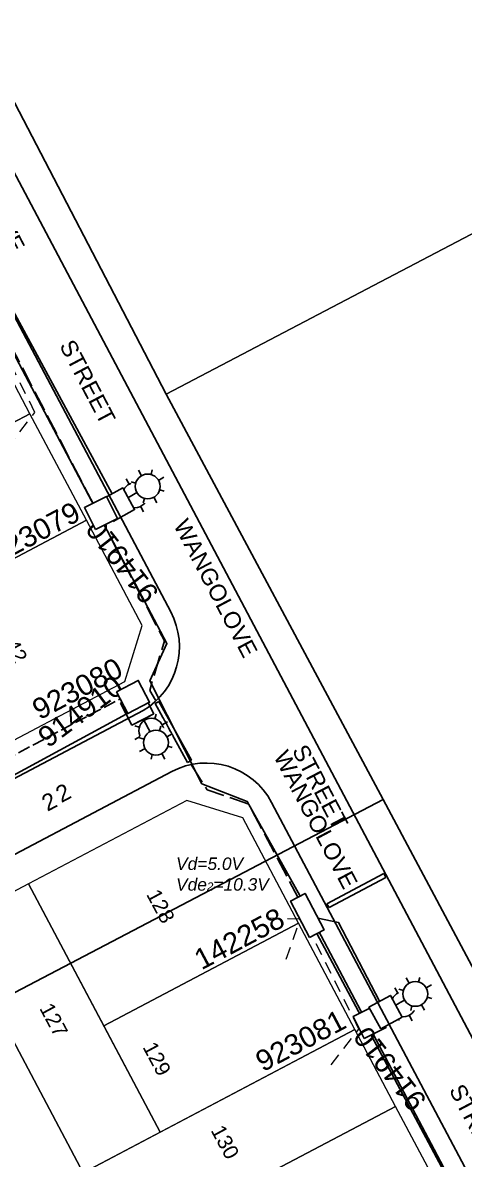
# Model space of a CAD drawing. Header units: metres. Extents: x 303173 to 305738, y 6269065 to 6269981.
# Drawn here: x 303869.9 to 303923.2, y 6269640.5 to 6269777.6 of the extents above; entities that cross this region are included whole.
import ezdxf
from ezdxf.enums import TextEntityAlignment as Align

# ---------------------------------------------------------------- set-up
doc = ezdxf.new("R2010")
doc.units = ezdxf.units.M
for name, pattern in [('Cable Exist UG', [8.2, 4, -1.2, 1.8, -1.2]), ('Dash', [5, 3, -2]), ('IE Trench LV', [6.5, 5, -1.5])]:
    doc.linetypes.add(name, pattern=pattern)
doc.layers.add('_User kerb', color=7, linetype='Continuous', transparency=0.4)
for name, color, linetype in [('_User_service', 7, 'Continuous'), ('_User_SL_COLUMN', 7, 'Continuous'), ('Duct_SP_NEW', 7, 'Continuous'), ('Equip_SP_SL_NEW', 7, 'Continuous'), ('Mains_LV_NEW_T84', 7, 'Continuous'), ('Mains_SL_NEW_R6', 7, 'Continuous'), ('Notes', 7, 'Continuous'), ('Notes_LV_MISC', 7, 'Continuous'), ('SupportsUG_SP_LV_NEW', 7, 'Continuous'), ('SupportsUG_SP_LV_SL_NEW', 7, 'Continuous'), ('Trench_SP_NEW', 7, 'Continuous')]:
    doc.layers.add(name, color=color, linetype=linetype)
doc.layers.add('Cadastre Developer_SP_NEW', color=7, linetype='Continuous', lineweight=5)
doc.layers.add('Cadastre Land Parcels_SP_EXT', color=7, linetype='Continuous', lineweight=5, transparency=0.7)
doc.layers.add('Features_HIDE', color=7, linetype='Continuous', plot=False)
doc.styles.add('iecARIAL', font='arial.ttf', dxfattribs={"height": 2})
doc.styles.add('LotNum', font='isocp.shx', dxfattribs={"height": 1.8})
doc.styles.add('POLE_LABEL', font='arial.ttf')
doc.styles.add('SL_LABEL', font='arial.ttf')
doc.styles.get("Standard").update_dxf_attribs({"font": 'arial.ttf'})
doc.linetypes.add('Cable 4', pattern='A,5.25,-0.1,["o",Standard,S=2,R=0,X=1.2,Y=-0.7],-4', length=9.35)
doc.linetypes.add('Cable New UG', pattern='A,7,-0.25,["x",Standard,S=2,R=0,X=0.2,Y=-0.8],-2.1', length=9.35)
doc.linetypes.add('IE Trench HV', pattern='A,7,-0.2,["/",Standard,S=3,R=0,X=0.6,Y=-1.4],-2.5', length=9.7)

# ---------------------------------------------------------------- blocks, each defined once
blk = doc.blocks.new('*U106')
blk.add_line((0, 0), (0, 0))
at = {"style": 'SL_LABEL'}
for tag, height, flags, p in [('ASSET_NUM', 2.5, 8, (2, 2)), ('STREET_CODE', 0.2, 9, (0, -0.2))]:
    blk.add_attdef(tag, text='', height=height, dxfattribs=dict(at, flags=flags)).set_placement(p, align=Align.MIDDLE_LEFT)
for tag, p, flags in [('Z', (0, 0), 1), ('OPERATED_BY', (0, -9.61), 9)]:
    blk.add_attdef(tag, p, '', height=0.2, dxfattribs=dict(flags=flags))
at = {"flags": 9}
for tag, p in [('CONSTRUCTED_VOLTAGE', (0, -0.4)), ('CONTROL_TYPE', (0, -0.6)), ('LANTERN_PURPOSE', (0, -0.8)), ('LANTERN_TYPE', (0, -1)), ('NO_PHASES', (0, -1.2)), ('LREMOVE', (0, -7.6)), ('LREPLACE', (0, -7.8)), ('LTYPE', (0, -8)), ('LTYPEVOCAB', (0, -8.2)), ('SUBURB', (0, -8.6)), ('STREETNAME', (0, -8.8)), ('LEGEND', (0, -8.4)), ('LOCATION', (0, -9)), ('NOTES', (0, -9.2)), ('MAINTAINED_BY', (0, -9.86))]:
    blk.add_attdef(tag, text='', height=0.2, dxfattribs=at).set_placement(p, align=Align.MIDDLE_LEFT)
blk.add_wipeout([(-1.01, -6.79), (-2.34, -5.8), (-2.91, -4.24), (-1.91, -2.91), (-0.33, -2.24), (0.98, -3.34), (1.54, -4.9), (0.55, -6.23)])
for p, q in [((0, 0), (-0.46, -3.09)), ((-1.91, -2.91), (-1.57, -3.36)), ((0.98, -3.34), (0.52, -3.68)), ((-2.16, -4.35), (-2.91, -4.24)), ((-2.34, -5.8), (-1.89, -5.46)), ((1.54, -4.9), (0.8, -4.79)), ((-0.9, -6.05), (-1.01, -6.79)), ((0.55, -6.23), (0.21, -5.77))]:
    blk.add_line(p, q)
blk.add_circle((-0.68, -4.57), 1.5)
for tag, height, flags, p in [('OPERATING_VOLTAGE', 0.2, 9, (0, -1.4)), ('ORIENTATION', 0.2, 9, (0, -1.6)), ('OWNED_BY', 0.2, 9, (0, -1.8)), ('STATE', 0.2, 9, (0, -2)), ('CEXIST', 0.2, 9, (0, -2.4)), ('CNEW', 0.2, 9, (0, -2.6)), ('CNUMBER', 0.2, 9, (0, -2.8)), ('USAGE', 0.2, 9, (0, -2.2)), ('LNUMBER', 2.5, 8, (1.2, -2.8)), ('CREMOVE', 0.2, 9, (0, -3)), ('CREPLACE', 0.2, 9, (0, -3.2)), ('LKINGHEIGHT', 0.2, 9, (0, -3.4)), ('LBRACKET', 0.2, 9, (0, -3.6)), ('LBRACKETVOCAB', 0.2, 9, (0, -3.8)), ('LCATEGORY', 0.2, 9, (0, -4)), ('LCHARGE1', 0.2, 9, (0, -4.2)), ('LCHARGE1PERCENT', 0.2, 9, (0, -4.4)), ('LCHARGE2', 0.2, 9, (0, -4.6)), ('LCHARGE2PERCENT', 0.2, 9, (0, -4.8)), ('LCHARGE3', 0.2, 9, (0, -5)), ('LCHARGE3PERCENT', 0.2, 9, (0, -5.2)), ('LEXIST', 0.2, 9, (0, -5.4)), ('LLAMP', 0.2, 9, (0, -5.6)), ('LLAMPVOCAB', 0.2, 9, (0, -5.8)), ('LMAST', 0.2, 9, (0, -6)), ('LMASTVOCAB', 0.2, 9, (0, -6.2)), ('LNEW', 0.2, 9, (0, -6.4)), ('LANTNUMBER', 0.2, 9, (0, -6.6)), ('LOUTREACH', 0.2, 9, (0, -7)), ('LOUTREACHVOCAB', 0.2, 9, (0, -7.2)), ('LRATECODE', 0.2, 9, (0, -7.4))]:
    blk.add_attdef(tag, text='', height=height, dxfattribs=dict(flags=flags)).set_placement(p, align=Align.MIDDLE_LEFT)
blk = doc.blocks.new('COLUMN_NEW')
for tag, flags, p in [('Z', 1, (1.5, -2.8)), ('NOTES', 9, (1.5, -2.4)), ('LABEL_ALIGNMENT', 9, (1.5, -2.6))]:
    blk.add_attdef(tag, text='', height=0.2, dxfattribs=dict(flags=flags)).set_placement(p, align=Align.MIDDLE_LEFT)
blk.add_wipeout([(-1.485, -1.485), (1.485, -1.485), (1.485, 1.485), (-1.485, 1.485)])
at = {"lineweight": -3}
blk.add_lwpolyline([(-1.485, -1.485), (1.485, -1.485), (1.485, 1.485), (-1.485, 1.485)], close=True, dxfattribs=at)
for tag, height, flags, p in [('ASSET_NUM', 2.5, 8, (2, 2)), ('STREET_CODE', 0.2, 9, (1.5, 0)), ('OWNED_BY', 0.2, 9, (1.5, -0.4)), ('OPERATED_BY', 0.2, 9, (1.5, -0.6)), ('STATE', 0.2, 9, (1.5, -1)), ('COLUMN_TYPE', 0.2, 9, (1.5, -0.2)), ('USAGE', 0.2, 9, (1.5, -1.2)), ('MAINTAINED_BY', 0.2, 9, (1.5, -0.8)), ('LEGEND', 0.2, 9, (1.5, -1.4)), ('SUBURB', 0.2, 9, (1.5, -1.8)), ('STREETNAME', 0.2, 9, (1.5, -2)), ('PARENT', 0.2, 9, (1.5, -1.6)), ('LOCATION', 0.2, 9, (1.5, -2.2))]:
    blk.add_attdef(tag, text='', height=height, dxfattribs=dict(flags=flags)).set_placement(p, align=Align.MIDDLE_LEFT)
at = {"style": 'POLE_LABEL', "flags": 9}
blk.add_attdef('STRUCTURE_PLANT_NUMBER', text='', height=0.2, dxfattribs=at).set_placement((1.5, 0.242), align=Align.MIDDLE_LEFT)
blk = doc.blocks.new('*U109')
for tag, height, flags, p in [('ASSET_NUM', 2.5, 8, (2, 4)), ('STREET_CODE', 0.2, 9, (1.5, 2)), ('OWNED_BY', 0.2, 9, (1.5, 1.8)), ('OPERATED_BY', 0.2, 9, (1.5, 1.6)), ('MAINTAINED_BY', 0.2, 9, (1.5, 1.4)), ('STATE', 0.2, 9, (1.5, 1.2)), ('SUPPORT_TYPE', 0.2, 9, (1.5, 1)), ('SUBURB', 0.2, 9, (1.5, 0.2)), ('STREETNAME', 0.2, 9, (1.5, 0)), ('USAGE', 0.2, 9, (1.5, 0.8)), ('LEGEND', 0.2, 9, (1.5, 0.6)), ('PARENT', 0.2, 9, (1.5, 0.4)), ('Z', 0.2, 1, (1.5, -0.6)), ('LOCATION', 0.2, 9, (1.5, -0.2)), ('NOTES', 0.2, 9, (1.5, -0.4))]:
    blk.add_attdef(tag, text='', height=height, dxfattribs=dict(flags=flags)).set_placement(p, align=Align.MIDDLE_LEFT)
blk.add_wipeout([(-3.44, -1.81), (-2.43, 3.04), (-0.49, 2.63), (-1.5, -2.21)])
at = {"lineweight": -3}
blk.add_lwpolyline([(-3.44, -1.81), (-2.43, 3.04), (-0.49, 2.63), (-1.5, -2.21)], close=True, dxfattribs=at)

msp = doc.modelspace()

# ---------------------------------------------------------------- linework, layer by layer
at = {"layer": '_User_service', "color": 170, "linetype": 'Dash', "lineweight": 9, "ltscale": 0.5}
for points in [[(303868.02, 6269726.26), (303871.37, 6269730.57), (303864.69, 6269743.86), (303858.86, 6269754.82), (303853.22, 6269753.92)], [(303901.72, 6269664.63), (303903.38, 6269669.43), (303898.31, 6269669.58)]]:
    msp.add_lwpolyline(points, dxfattribs=at)
at = {"layer": 'Cadastre Developer_SP_NEW', "flags": 128}
for points in [[(303837.96, 6269713.1), (303870.77, 6269730.38), (303863.98, 6269743.21), (303831.15, 6269725.93), (303837.96, 6269713.1)], [(303854.04, 6269705.16), (303877.58, 6269717.55), (303870.77, 6269730.38), (303847.24, 6269717.99), (303854.04, 6269705.16)], [(303863.13, 6269688.04), (303882.23, 6269698.1), (303884.31, 6269704.85), (303877.58, 6269717.55), (303854.04, 6269705.16), (303863.13, 6269688.04)], [(303879.67, 6269656.57), (303903.2, 6269668.96), (303896.47, 6269681.65), (303889.7, 6269683.74), (303870.59, 6269673.69), (303879.67, 6269656.57)], [(303877.2, 6269638.86), (303886.48, 6269643.75), (303870.59, 6269673.69), (303861.31, 6269668.8), (303877.2, 6269638.86)], [(303867.91, 6269633.97), (303877.2, 6269638.86), (303861.31, 6269668.8), (303852.03, 6269663.92), (303867.91, 6269633.97)], [(303886.48, 6269643.75), (303910, 6269656.13), (303903.21, 6269668.97), (303879.67, 6269656.57), (303886.48, 6269643.75)], [(303882.11, 6269629.59), (303914.91, 6269646.86), (303910, 6269656.13), (303877.2, 6269638.86), (303882.11, 6269629.59)], [(303887.97, 6269618.55), (303920.77, 6269635.82), (303914.91, 6269646.86), (303882.11, 6269629.59), (303887.97, 6269618.55)]]:
    msp.add_lwpolyline(points, dxfattribs=at)
at = {"layer": 'Cadastre Land Parcels_SP_EXT', "linetype": 'Continuous'}
for points in [[(303992.41, 6269894.19), (303979.41, 6269916.87), (303830.93, 6269839.18), (303866.29, 6269772.89), (303887.23, 6269732.78), (304039.29, 6269812.39), (304007.9, 6269867.16), (303992.41, 6269894.19)], [(304094.78, 6269715.13), (304066.28, 6269765.45), (304039.29, 6269812.39), (303887.23, 6269732.78), (303913.42, 6269683.89), (303939.73, 6269634.54), (304094.78, 6269715.13)]]:
    msp.add_lwpolyline(points, close=True, dxfattribs=at)
at = {"layer": 'Duct_SP_NEW'}
for p, q in [((303889.81, 6269688.35), (303890.04, 6269688.47)), ((303890.26, 6269688.6), (303890.04, 6269688.47)), ((303913.49, 6269674.93), (303913.61, 6269674.7)), ((303913.73, 6269674.47), (303913.61, 6269674.7))]:
    msp.add_line(p, q, dxfattribs=at)
at = {"layer": 'Features_HIDE', "linetype": 'Continuous'}
for points in [[(303913.42, 6269683.89), (303887.23, 6269732.78), (303866.29, 6269772.89), (303852.26, 6269765.47), (303819.44, 6269748.1), (303786.62, 6269730.73), (303772.46, 6269723.23), (303739.28, 6269705.67), (303706.07, 6269688.1), (303729.52, 6269643.99), (303773.86, 6269667.34), (303797.34, 6269623.12), (303819.45, 6269634.69), (303913.42, 6269683.89)], [(303884.7, 6269560.94), (303958.15, 6269599.4), (303939.73, 6269634.54), (303913.42, 6269683.89), (303819.45, 6269634.69), (303837.76, 6269600.17), (303771.42, 6269565.19), (303797.87, 6269515.45), (303884.7, 6269560.94)]]:
    msp.add_lwpolyline(points, close=True, dxfattribs=at)

# ---------------------------------------------------------------- texts
at = {"layer": 'Cadastre Developer_SP_NEW', "color": 2, "char_height": 1.8, "width": 2.52, "attachment_point": 2, "rotation": 298.2363, "style": 'LotNum'}
for s, insert in [('{\\fArial|b0|i0|c0|p34;\\C256;142}', (303869.56, 6269702.84)), ('{\\fArial|b0|i0|c0|p34;\\C256;128}', (303887.35, 6269671.44)), ('{\\fArial|b0|i0|c0|p34;\\C256;127}', (303874.44, 6269657.71)), ('{\\fArial|b0|i0|c0|p34;\\C256;129}', (303886.9, 6269653.03)), ('{\\fArial|b0|i0|c0|p34;\\C256;130}', (303895.13, 6269642.99))]:
    msp.add_mtext(s, dxfattribs=dict(at, insert=insert))
at = {"layer": 'Notes', "style": 'iecARIAL'}
for s, rotation, p in [('WANGOLOVE                STREET', 297.7793, (303859.95, 6269765.83)), ('WANGOLOVE                                   STREET', 297.7793, (303900.12, 6269689.1)), ('ROAD                                   2', 27.7793, (303841.7, 6269665.96))]:
    msp.add_text(s, height=2, rotation=rotation, dxfattribs=at).set_placement(p)
at = {"layer": 'Notes_LV_MISC', "style": 'iecARIAL'}
msp.add_text('ROAD                                   2', height=2, rotation=27.7793, dxfattribs=at).set_placement((303843.38, 6269667.01))
at = {"layer": 'Notes_LV_MISC', "color": 7, "insert": (303888.41, 6269676.88), "char_height": 1.5, "attachment_point": 1}
msp.add_mtext_dynamic_manual_height_columns('{\\fArial|b0|i1|c0|p34;\\C5;Vd=5.0V\\C7;\\PVde\\H0.66667x;2\\H1.5x;=10.3V}', width=10.7768, gutter_width=4, heights=[0], dxfattribs=at)

# ---------------------------------------------------------------- next in the draw order: block references
at = {"layer": 'Equip_SP_SL_NEW', "linetype": 'Cable Exist UG', "rotation": 126.2149147516634}
for p in [(303879.35, 6269718.42), (303911.78, 6269657.03)]:
    msp.add_blockref('*U106', p, dxfattribs=at)

# ---------------------------------------------------------------- next in the draw order: linework, layer by layer
at = {"layer": 'Mains_LV_NEW_T84', "color": 6, "linetype": 'Cable New UG', "ltscale": 0.75, "flags": 128}
msp.add_lwpolyline([(303866.4, 6269742.13), (303887.3, 6269702.68), (303885.26, 6269698.18), (303891.53, 6269685.78), (303897.01, 6269683.64), (303903.36, 6269672.28), (303927.72, 6269626.3), (303936, 6269610.31), (303934.09, 6269603.07), (303908.4, 6269589.25), (303875.85, 6269572.43), (303868.37, 6269574.55), (303865.49, 6269577.6), (303861.5, 6269575.43), (303855.93, 6269586.36), (303855.83, 6269590.96), (303852.49, 6269596.95), (303848.46, 6269594.97), (303857.67, 6269576.36), (303828.5, 6269561.71), (303825.5, 6269567.17), (303826.63, 6269567.83)], dxfattribs=at)
at = {"layer": 'Mains_SL_NEW_R6', "linetype": 'Cable 4', "ltscale": 0.8, "flags": 128}
for points in [[(303880.68, 6269720.74), (303867.9, 6269744.39), (303866.14, 6269744.78)], [(303912.99, 6269659.54), (303908.03, 6269669.03), (303905.53, 6269669.58)]]:
    msp.add_lwpolyline(points, dxfattribs=at)

# ---------------------------------------------------------------- next in the draw order: block references
at = {"layer": '_User_SL_COLUMN', "rotation": 128.0152103505525}
for p in [(303880.97, 6269719.35), (303913.28, 6269658.15)]:
    msp.add_blockref('*U106', p, dxfattribs=at)
at = {"layer": 'Equip_SP_SL_NEW', "linetype": 'Cable Exist UG', "rotation": 36.76751235892331}
msp.add_blockref('*U106', (303883.22, 6269696.24), dxfattribs=at)

# ---------------------------------------------------------------- next in the draw order: block references
at = {"layer": '_User_SL_COLUMN'}
ref = msp.add_blockref('COLUMN_NEW', (303881.39, 6269719.43), dxfattribs=dict(at, rotation=28.68674264971546))
ref.add_attrib('ASSET_NUM', '914910', dxfattribs={"layer": 'Features_HIDE', "height": 2.5, "rotation": 128.0152}).set_placement((303885.49, 6269708.01), align=Align.MIDDLE_LEFT)
at = {"layer": '_User_SL_COLUMN', "rotation": 36.76751235892331}
msp.add_blockref('*U106', (303883.79, 6269694.8), dxfattribs=at)
at = {"layer": '_User_SL_COLUMN'}
ref = msp.add_blockref('COLUMN_NEW', (303913.71, 6269658.23), dxfattribs=dict(at, rotation=28.68674264971546))
ref.add_attrib('ASSET_NUM', '914910', dxfattribs={"layer": 'Features_HIDE', "height": 2.5, "rotation": 128.0152}).set_placement((303917.81, 6269646.81), align=Align.MIDDLE_LEFT)

# ---------------------------------------------------------------- next in the draw order: linework, layer by layer
at = {"layer": 'Trench_SP_NEW', "linetype": 'IE Trench HV', "ltscale": 0.5, "flags": 128}
msp.add_lwpolyline([(303905.42, 6269667.7), (303936.15, 6269610.22), (303933.7, 6269602.43), (303875.12, 6269571.18), (303867.75, 6269573.25), (303861.85, 6269585.58), (303856, 6269596.01)], dxfattribs=at)

# ---------------------------------------------------------------- next in the draw order: block references
at = {"layer": '_User_SL_COLUMN'}
ref = msp.add_blockref('COLUMN_NEW', (303881.39, 6269719.43), dxfattribs=dict(at, rotation=28.68674264971546))
ref.add_attrib('ASSET_NUM', '914910', dxfattribs={"layer": 'Features_HIDE', "height": 2.5, "rotation": 128.0152}).set_placement((303885.49, 6269708.01), align=Align.MIDDLE_LEFT)
ref = msp.add_blockref('COLUMN_NEW', (303883.71, 6269694.86), dxfattribs=dict(at, rotation=297.4390446580863))
ref.add_attrib('ASSET_NUM', '914910', dxfattribs={"layer": 'Features_HIDE', "height": 2.5, "rotation": 36.7675}).set_placement((303872.2, 6269691.01), align=Align.MIDDLE_LEFT)

# ---------------------------------------------------------------- next in the draw order: texts
at = {"layer": 'Notes_LV_MISC', "style": 'iecARIAL'}
msp.add_text('WANGOLOVE                STREET', height=2, rotation=297.7793, dxfattribs=at).set_placement((303888.04, 6269717))

# ---------------------------------------------------------------- next in the draw order: linework, layer by layer
at = {"layer": 'Mains_SL_NEW_R6', "linetype": 'Cable 4', "ltscale": 0.8, "flags": 128}
msp.add_lwpolyline([(303882.4, 6269694.18), (303857.86, 6269680.89), (303856.33, 6269681.58)], dxfattribs=at)

# ---------------------------------------------------------------- next in the draw order: block references
at = {"layer": 'SupportsUG_SP_LV_SL_NEW'}
ref = msp.add_blockref('COLUMN_NEW', (303911.78, 6269657.03), dxfattribs=dict(at, rotation=26.88644705082636))
ref.add_attrib('ASSET_NUM', '923081', dxfattribs={"layer": 'Notes', "height": 2.5, "rotation": 28}).set_placement((303898.3, 6269652.07), align=Align.MIDDLE_LEFT)

# ---------------------------------------------------------------- next in the draw order: block references
at = {"layer": '_User_SL_COLUMN'}
ref = msp.add_blockref('COLUMN_NEW', (303883.71, 6269694.86), dxfattribs=dict(at, rotation=297.4390446580863))
ref.add_attrib('ASSET_NUM', '914910', dxfattribs={"layer": 'Features_HIDE', "height": 2.5, "rotation": 36.7675}).set_placement((303872.2, 6269691.01), align=Align.MIDDLE_LEFT)
ref = msp.add_blockref('COLUMN_NEW', (303913.71, 6269658.23), dxfattribs=dict(at, rotation=28.68674264971546))
ref.add_attrib('ASSET_NUM', '914910', dxfattribs={"layer": 'Features_HIDE', "height": 2.5, "rotation": 128.0152}).set_placement((303917.81, 6269646.81), align=Align.MIDDLE_LEFT)

# ---------------------------------------------------------------- next in the draw order: linework, layer by layer
at = {"layer": '_User_service', "color": 170, "linetype": 'Dash', "lineweight": 9, "ltscale": 0.5}
msp.add_lwpolyline([(303907.14, 6269651.88), (303910.49, 6269656.19), (303903.81, 6269669.48)], dxfattribs=at)
at = {"layer": 'Duct_SP_NEW'}
for p, q in [((303885.89, 6269695.46), (303886.11, 6269695.58)), ((303885.89, 6269695.46), (303889.81, 6269688.35)), ((303886.34, 6269695.71), (303886.11, 6269695.58)), ((303886.34, 6269695.71), (303890.26, 6269688.6))]:
    msp.add_line(p, q, dxfattribs=at)
at = {"layer": 'Trench_SP_NEW', "linetype": 'IE Trench LV', "ltscale": 0.3, "flags": 128}
msp.add_lwpolyline([(303853.85, 6269681.34), (303881.61, 6269695.97), (303883.69, 6269697.12)], dxfattribs=at)

# ---------------------------------------------------------------- next in the draw order: block references
at = {"layer": 'SupportsUG_SP_LV_NEW'}
ref = msp.add_blockref('*U109', (303906.04, 6269670.81), dxfattribs=dict(at, rotation=39.17683109592848))
ref.add_attrib('ASSET_NUM', '142258', dxfattribs={"layer": '0', "height": 2.5, "rotation": 28}).set_placement((303890.89, 6269664.36), align=Align.MIDDLE_LEFT)
at = {"layer": 'SupportsUG_SP_LV_SL_NEW'}
ref = msp.add_blockref('COLUMN_NEW', (303883.22, 6269696.24), dxfattribs=dict(at, rotation=297.4390446580863))
ref.add_attrib('ASSET_NUM', '923080', dxfattribs={"layer": 'Notes', "height": 2.5, "rotation": 28}).set_placement((303871.34, 6269694.52), align=Align.MIDDLE_LEFT)

# ---------------------------------------------------------------- next in the draw order: linework, layer by layer
at = {"layer": '_User kerb', "transparency": 33554585, "elevation": 0.23}
msp.add_lwpolyline([(303862.89, 6269770.69), (303954.77, 6269597.42)], dxfattribs=at)
at = {"layer": '_User kerb', "transparency": 33554585, "elevation": -50.16}
msp.add_lwpolyline([(303783.09, 6269728.67), (303815.18, 6269668.2, 0.411767), (303827.23, 6269664.46), (303884.45, 6269694.61, 0.399189), (303887.77, 6269706.49), (303855.73, 6269766.9)], format="xyb", dxfattribs=at)
at = {"layer": '_User kerb', "transparency": 33554585, "elevation": 2.73}
msp.add_lwpolyline([(303831.1, 6269657.35), (303887.88, 6269687.25, -0.412849), (303899.95, 6269683.52), (303937.75, 6269612.22, -0.399187), (303934.44, 6269600.35), (303877.27, 6269570.23, -0.411183), (303865.2, 6269573.95), (303827.35, 6269645.27, -0.413543)], format="xyb", close=True, dxfattribs=at)
at = {"layer": 'Duct_SP_NEW'}
for p, q in [((303906.63, 6269671.3), (303913.49, 6269674.93)), ((303906.88, 6269670.84), (303913.73, 6269674.47)), ((303906.63, 6269671.3), (303906.75, 6269671.07)), ((303906.88, 6269670.84), (303906.75, 6269671.07))]:
    msp.add_line(p, q, dxfattribs=at)
at = {"layer": 'Trench_SP_NEW', "linetype": 'IE Trench LV', "ltscale": 0.5, "flags": 128}
for points in [[(303885.94, 6269695.84), (303885.23, 6269697.04), (303887, 6269703.02), (303854.38, 6269765.68)], [(303890.22, 6269688.09), (303892.18, 6269685.03), (303897.2, 6269683.32), (303903.12, 6269672.09)]]:
    msp.add_lwpolyline(points, dxfattribs=at)

# ---------------------------------------------------------------- next in the draw order: block references
at = {"layer": 'SupportsUG_SP_LV_SL_NEW'}
ref = msp.add_blockref('COLUMN_NEW', (303879.35, 6269718.42), dxfattribs=dict(at, rotation=26.88644705082636))
ref.add_attrib('ASSET_NUM', '923079', dxfattribs={"layer": 'Notes', "height": 2.5, "rotation": 28}).set_placement((303866.23, 6269713.34), align=Align.MIDDLE_LEFT)

doc.saveas('drawing.dxf')
